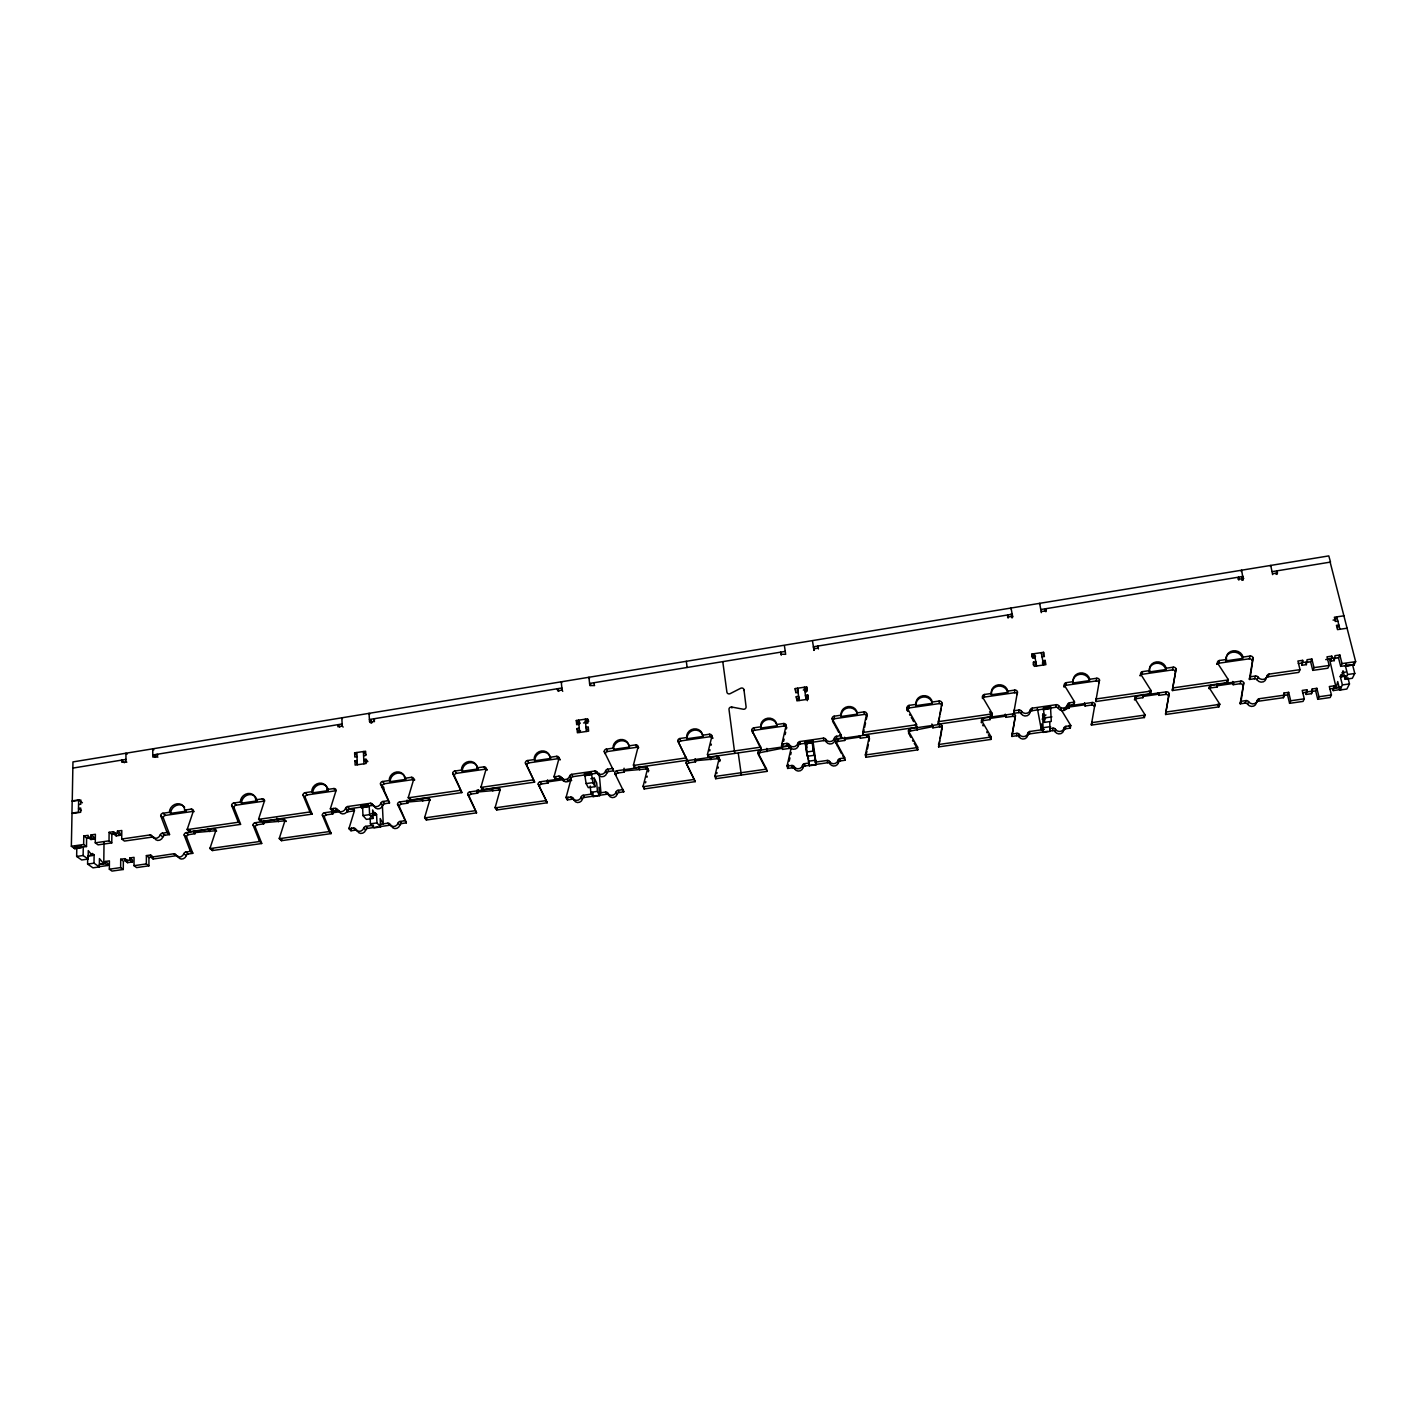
<?xml version="1.0" encoding="UTF-8"?>
<svg xmlns="http://www.w3.org/2000/svg" width="1427" height="1427" viewBox="0 0 1427 1427"><rect width="100%" height="100%" fill="white"/><g stroke="black" fill="none" stroke-linecap="round" stroke-linejoin="round"><path stroke-width="1.5" d="M78.628 804.525L80.786 804.222L80.857 800.03L72.242 801.278L72.955 761.911L1328.787 555.906L1330.517 562.077L1272.385 571.603M146.392 855.594L148.943 857.52L148.925 865.832L146.357 863.924L146.392 855.594L150.62 854.987L153.153 856.931L153.153 859L176.27 855.701A2.248 1.944 -43.4 0 1 178.268 856.806A4.495 3.906 -43.2 0 0 186.259 855.665A2.248 1.962 -43.2 0 1 188.239 853.988L192.716 853.364A2.248 1.962 -43 0 0 192.609 852.775L186.562 836.989L184.137 834.991A2.248 1.944 -42.4 0 1 186.241 832.619L213.765 828.659A2.248 1.962 -41.8 0 1 215.905 830.425L210.108 847.977A2.265 1.962 -42.6 0 0 210.019 848.583L212.391 850.546L261.694 843.518A2.248 1.98 -41.7 0 0 261.587 842.929L255.272 827.143L253.043 825.091A2.248 1.962 -41 0 1 255.13 822.719L282.814 818.741A2.248 1.98 -40.3 0 1 285.008 820.507L286.06 821.542M150.62 854.987L150.62 857.056L153.153 859M129.821 857.948L132.426 859.892L132.426 861.962L129.821 860.035L129.821 857.948L134.049 857.359L134.013 865.69L136.6 867.598L148.925 865.832M123.275 869.489L123.346 861.177L120.706 859.25L120.635 867.598L123.275 869.489L112.002 871.094L109.344 869.204L109.415 860.873L105.206 861.48L105.188 863.549L107.863 865.475L107.881 863.389L105.206 861.48M132.426 861.962L127.538 862.657L124.916 860.731L124.934 858.662L120.706 859.25M127.538 862.657L127.556 860.588L124.934 858.662M120.153 835.312L117.424 833.243L117.442 831.12L120.171 833.19L120.153 835.312L116.176 835.883L116.193 833.76L113.464 831.691L109.112 832.316L109.023 840.842L111.77 842.893L111.859 834.385L109.112 832.316M169.403 812.302L170.669 813.372L185.902 811.178L184.654 810.09A8.098 6.992 -41.6 0 0 177.002 803.793A8.098 6.992 -41.6 0 0 169.403 812.302L162.856 813.247A2.319 1.998 -41.9 0 0 160.68 815.691L163.267 817.814L169.421 834.01A2.319 2.016 -42.6 0 1 169.51 834.599L164.908 835.259A2.319 1.998 -42.7 0 0 162.856 836.971A4.638 3.996 -42.7 0 1 154.633 838.166A2.319 1.998 -42.9 0 0 152.582 837.025L124.434 841.074L121.723 839.022L121.794 830.496L117.442 831.12M116.176 835.883L113.447 833.832L113.464 831.691M87.689 857.788L87.6 864.084L92.969 867.83L99.337 866.938L99.444 858.572L103.779 863.763L104.028 842.055M93.825 839.112L91.025 837.06L91.043 834.92L93.861 836.989L93.825 839.112L90.918 839.522L90.936 837.399L86.619 838.024L83.783 835.972L83.658 844.499L86.494 846.532L86.619 838.024M87.975 856.164L92.238 855.558L92.273 853.453L94.111 854.773L94.004 863.174L99.337 866.938M111.77 842.893L98.071 844.855L95.27 842.822L95.395 834.296L91.043 834.92M92.238 855.558L88.278 850.599L88.153 859.054L83.123 855.522L83.265 847.032M90.918 839.522L88.099 837.471L88.135 835.348L83.783 835.972M74.864 848.744L74.9 846.603L81.375 845.676L81.339 847.799L74.864 848.744L71.35 846.265L72.01 813.533L80.643 812.266L80.715 808.074L78.556 808.378L81.393 810.518M88.153 859.054L81.696 859.982L76.648 856.45L76.79 847.959L74.9 846.603M78.646 799.905L78.431 812.159L71.956 813.087L72.188 800.85L78.646 799.905L82.409 802.777M983.435 718.12A2.283 2.105 2.1 0 0 981.544 720.528L981.455 722.829A2.283 2.105 2.2 0 1 983.328 720.581L983.435 718.12L1012.795 713.91A2.301 2.105 3.8 0 1 1015.435 715.658L1011.904 735.815A2.301 2.123 4.6 0 0 1011.921 736.439L1016.684 735.743A2.301 2.123 4.8 0 1 1019.074 736.849A4.602 4.227 5.1 0 0 1027.618 735.618A2.301 2.123 5.5 0 1 1029.509 733.924L1047.9 731.302M982.454 697.928L982.489 696.947A2.355 2.158 1.5 0 1 984.434 694.485L991.426 693.468A8.259 7.563 2.2 0 1 998.24 684.835A8.259 7.563 2.2 0 1 1007.73 691.114L1014.74 690.097A2.372 2.158 3.1 0 1 1017.451 691.899L1017.237 694.521A2.355 2.158 3.2 0 0 1014.526 692.719L984.327 697.09A2.355 2.158 1.6 0 0 982.472 698.534M984.327 697.09L984.434 694.485M983.328 720.581L990.07 719.6L990.142 718.387A7.991 7.367 2.9 0 1 990.213 715.623M1007.73 691.114L1007.64 692.434L991.355 694.771L991.426 693.468M909.16 734.406L908.446 731.016A2.265 2.105 -2.6 0 1 910.372 728.626L939.555 724.434A2.283 2.105 -0.6 0 1 942.141 726.182L938.627 746.892L990.927 739.436A2.283 2.123 3.1 0 0 990.73 738.847L990.855 736.439L981.544 720.528M932.223 702.03L932.259 703.315L916.063 705.652L916.009 704.367A8.205 7.563 -2.2 0 1 922.894 695.734A8.205 7.563 -2.2 0 1 932.223 702.03L939.18 701.032A2.355 2.158 -1.2 0 1 941.856 702.833L938.235 724.185L992.175 716.425A2.372 2.176 2.4 0 0 991.979 715.837L992.104 713.286L982.489 696.947M990.927 739.436L991.069 737.028A2.301 2.123 3 0 0 990.855 736.439M992.175 716.425L992.318 713.875A2.372 2.176 2.3 0 0 992.104 713.286M1007.605 617.249L1007.747 614.948L1008.104 618.087M1010.994 608.919L1011.065 608.027L1012.688 617.16M1015.221 718.12A2.283 2.105 3.9 0 0 1012.599 716.372L1005.839 717.335L1005.928 716.122A7.991 7.367 2.9 0 0 1005.25 714.16M1012.599 716.372L1012.795 713.91M1014.526 692.719L1014.74 690.097M1011.921 736.439L1015.435 715.658M1074.513 702.066L1074.085 704.67L1069.144 705.384A2.39 2.176 6.6 0 0 1067.218 707.132A4.763 4.352 6.2 0 1 1058.37 708.398A2.39 2.176 5.9 0 0 1055.891 707.275L1031.971 710.717A2.372 2.176 4.8 0 0 1030.044 712.465A4.745 4.352 4.3 0 1 1021.215 713.732A2.372 2.176 4.1 0 0 1018.753 712.608L1013.83 713.322L1014.026 710.129A2.372 2.176 3.8 0 0 1014.044 710.735L1018.985 710.057A2.372 2.176 4 0 1 1021.464 711.163A4.763 4.352 4.3 0 0 1030.312 709.897A2.39 2.176 4.7 0 1 1032.256 708.149L1056.248 704.688A2.39 2.176 5.9 0 1 1058.727 705.812A4.78 4.352 6.1 0 0 1067.61 704.546A2.39 2.176 6.5 0 1 1069.536 702.78L1074.513 702.066A2.39 2.176 6.5 0 0 1074.281 701.46L1064.31 685.138A2.39 2.158 5.6 0 1 1066.237 682.659L1073.265 681.642A8.348 7.563 6.2 0 1 1080.007 672.991A8.348 7.563 6.2 0 1 1089.693 679.27L1096.739 678.253A2.39 2.158 6.9 0 1 1099.504 680.055L1095.865 700.907A2.39 2.176 7.7 0 0 1095.882 701.531L1150.519 693.683L1151.197 691.043A2.426 2.176 9.5 0 0 1150.965 690.436L1140.655 674.097A2.408 2.158 8.6 0 1 1142.563 671.618L1149.645 670.601A8.437 7.563 9.1 0 1 1156.298 661.932A8.437 7.563 9.1 0 1 1166.144 668.211L1173.244 667.194A2.408 2.158 9.7 0 1 1176.062 668.995L1172.405 689.919A2.426 2.176 10.5 0 0 1172.441 690.543L1227.416 682.623L1228.362 679.93A2.444 2.176 11.9 0 0 1228.112 679.341L1217.463 662.984A2.426 2.158 11 0 1 1219.354 660.505L1226.471 659.47A8.526 7.545 11.4 0 1 1233.035 650.819A8.526 7.545 11.4 0 1 1243.078 657.08L1250.213 656.045A2.444 2.158 11.9 0 1 1253.084 657.847L1250.444 676.13A2.462 2.176 12.6 0 0 1250.48 676.737L1249.463 679.466L1254.494 678.753A2.444 2.176 12.8 0 1 1257.08 679.876A4.887 4.335 12.9 0 0 1266.052 678.574A2.444 2.176 13.1 0 1 1267.961 676.826L1269.049 674.115L1300.015 669.655L1297.91 661.022L1302.69 660.344L1302.013 665.25L1306.383 664.625L1307.078 659.702L1311.859 659.024L1313.999 667.64L1312.769 670.387L1327.877 668.211L1329.161 665.464L1327.003 656.83L1331.801 656.152L1331.034 661.076L1334.263 660.612L1335.03 655.671L1339.828 654.993L1342.022 663.609L1340.684 666.373L1354.259 664.429L1355.65 661.664L1330.142 562.149M1016.684 735.743L1016.898 733.335L1012.118 734.031A2.301 2.123 4.5 0 1 1012.1 733.407M1018.753 712.608L1018.985 710.057M1019.074 736.849L1019.306 734.441A2.301 2.123 4.7 0 0 1016.898 733.335M1021.215 713.732L1021.464 711.163M1042.049 656.884L1044.386 656.545L1043.583 652.317L1031.971 654.012L1031.703 656.741L1035.556 656.188M1033.219 664.821L1033.487 662.11L1035.824 661.771L1035.538 664.483M1033.915 657.312L1034.29 653.673L1036.608 665.999M1039.569 604.406L1039.677 603.336L1041.3 612.647M1027.618 735.618L1027.868 733.21A2.301 2.123 5.4 0 1 1029.759 731.498L1044.314 729.429M1030.044 712.465L1030.312 709.897M1029.509 733.924L1029.759 731.498M1031.971 710.717L1032.256 708.149M1045.277 611.434L1045.581 608.758L1045.92 611.719M1043.262 655.064L1043.583 652.317M1045.117 660.416L1044.814 663.127L1042.495 663.466L1042.798 660.755L1045.117 660.416L1045.92 664.643L1034.29 666.338L1033.487 662.11M1049.79 722.383L1049.951 731.409L1043.083 732.39L1042.727 713.839L1044.332 722.383L1051.289 721.384L1050.486 706.579L1043.476 707.578L1043.886 709.718L1050.968 708.149L1043.28 709.29L1044.885 717.87L1044.332 722.383M1061.438 710.147L1070.5 725.077A2.319 2.123 7.2 0 1 1070.714 725.665L1070.321 728.091L1065.523 728.787A2.319 2.123 7.3 0 0 1063.65 730.481A4.62 4.227 6.9 0 1 1055.088 731.712A2.301 2.123 6.7 0 0 1052.68 730.624L1053.019 728.18L1049.808 728.644M1055.891 707.275L1056.248 704.688M1055.088 731.712L1055.427 729.286A2.319 2.123 6.6 0 0 1053.019 728.18M1058.37 708.398L1058.727 705.812M1060.725 709.933L1060.85 709.148A2.301 2.105 6.3 0 1 1060.814 708.559M1064.31 685.138L1064.025 687.118A2.372 2.158 5.7 0 1 1065.844 685.317L1096.239 680.929A2.39 2.158 7 0 1 1099.004 682.712L1099.504 680.055M1341.737 689.366L1333.228 690.579L1333.977 685.87L1329.322 686.53L1331.427 694.967L1330.16 697.535L1317.745 699.319L1318.976 696.751L1316.871 688.313L1312.234 688.973L1311.556 693.665L1306.187 694.432L1306.847 689.74L1302.209 690.418L1304.26 698.838L1303.083 701.406L1289.58 703.333L1290.704 700.782L1288.67 692.345L1284.032 693.005L1284.532 695.11L1259.167 698.731L1258.15 701.263A2.372 2.105 13.8 0 0 1256.295 702.976A4.745 4.21 13.5 0 1 1247.608 704.225A2.372 2.105 13.5 0 0 1245.111 703.136L1240.241 703.832L1241.205 701.281A2.372 2.123 13.2 0 1 1241.169 700.675L1243.755 682.873A2.372 2.105 12.5 0 0 1240.973 681.125L1211.077 685.424A2.355 2.105 11.7 0 0 1209.24 687.832L1208.972 688.635A2.355 2.105 11.7 0 1 1210.221 687.992L1217.088 687.011L1217.516 685.727A8.241 7.349 12 0 1 1217.356 684.371M1249.463 679.448A2.444 2.176 12.7 0 1 1249.428 678.824L1253.084 657.847M1065.844 685.317L1066.237 682.659M1240.241 703.832A2.372 2.105 13.3 0 1 1240.206 703.208L1243.755 682.873M1063.65 730.481L1064.025 728.055A2.319 2.123 7.2 0 1 1065.898 726.343L1070.714 725.665M1067.218 707.132L1067.61 704.546M1065.523 728.787L1065.898 726.343M1069.536 702.78L1069.144 705.384A8.063 7.349 6.9 0 0 1069.144 708.256L1063.614 709.041M1069.144 708.256L1069.34 707.007A8.08 7.367 6.9 0 1 1069.215 705.669M1089.693 679.27L1089.461 680.608L1073.068 682.98L1073.265 681.642M1172.405 689.919L1176.062 668.995M1070.321 728.091A2.319 2.123 7.3 0 0 1070.107 727.52L1070.5 725.077M1074.085 704.67A2.39 2.176 6.6 0 0 1073.871 704.064L1074.281 701.46M1209.24 687.832L1219.532 703.761A2.372 2.123 12.5 0 1 1219.764 704.349L1218.872 706.882L1165.627 714.499A2.337 2.105 11.2 0 1 1165.591 713.875L1169.141 693.611A2.337 2.105 10.3 0 0 1166.394 691.845L1136.677 696.108A2.337 2.105 9.3 0 0 1134.822 698.534L1134.483 699.961A2.319 2.105 9.4 0 1 1136.07 698.659L1142.902 697.678L1143.205 696.412A8.152 7.349 9.8 0 1 1143.098 694.36M1165.591 713.875L1169.141 693.611M1134.822 698.534L1144.793 714.463A2.337 2.123 10.2 0 1 1145.025 715.052L1144.383 717.531L1091.441 725.077A2.319 2.123 8.4 0 1 1091.423 724.47L1094.955 704.26A2.319 2.105 7.6 0 0 1092.261 702.494L1066.54 706.187M1094.955 704.26L1094.491 706.757A2.319 2.105 7.6 0 0 1091.798 705.009L1085.002 705.973L1085.216 704.724A8.08 7.367 6.9 0 0 1084.52 702.78M1091.798 705.009L1092.261 702.494M1096.239 680.929L1096.739 678.253M1017.451 691.899L1013.812 712.697A2.372 2.176 3.9 0 0 1013.83 713.304M1091.423 724.47L1091.887 722.008A2.337 2.123 8.3 0 0 1091.905 722.633L1091.441 725.077M1095.865 700.907L1096.346 698.302A2.408 2.176 7.6 0 0 1096.382 698.927L1095.882 701.531M938.449 722.419L938.217 723.56A2.355 2.176 -0.6 0 0 938.235 724.185M938.681 721.277L939.608 716.729M940.054 714.463L941.196 708.791M941.659 706.526L941.856 702.833M939.733 740.738L938.627 746.285A2.283 2.123 0 0 0 938.627 746.892M940.179 738.526L941.071 734.12M941.285 733.014L942.141 726.182M908.446 731.016L917.472 746.927L917.775 749.871L865.779 757.291L865.493 754.972A2.265 2.123 -5.6 0 1 865.493 754.348L869.293 736.635A2.265 2.105 -5.9 0 0 866.742 734.887L837.72 739.061A2.248 2.105 -8.2 0 0 835.794 741.451L836.168 743.806A2.248 2.105 -8.1 0 1 838.095 741.416L844.766 740.452A7.866 7.331 -7 0 1 844.766 738.419M865.779 757.291A2.265 2.123 -5.5 0 1 865.779 756.685L866.956 751.155M867.438 748.943L868.383 744.519M869.079 741.219L869.293 736.635M916.009 704.367L909.07 705.384A2.337 2.158 -3.2 0 0 907.09 707.846L916.384 724.167L916.705 727.271L863.085 734.976L862.782 732.497A2.337 2.176 -6.1 0 1 862.782 731.873L866.706 713.678A2.337 2.158 -6.3 0 0 864.084 711.877L857.163 712.876A8.134 7.545 -7.5 0 0 848.013 706.597A8.134 7.545 -7.5 0 0 841.056 715.212L834.153 716.211A2.319 2.158 -8.6 0 0 832.155 718.673L832.351 719.939M863.085 734.976A2.337 2.176 -6 0 1 863.085 734.352L864.066 729.803M864.548 727.538L865.529 723.007M866.26 719.6L866.992 716.211M809.163 763.017L804.453 763.677A2.265 2.123 -11 0 0 802.545 765.389A4.513 4.227 -11.5 0 1 794.125 766.584A2.248 2.123 -12.1 0 0 791.842 765.478L787.133 766.156A2.265 2.123 -12.3 0 1 787.151 765.55L791.182 747.855A2.248 2.105 -12.2 0 0 790.933 747.106M788.435 764.515L787.686 767.833A2.248 2.105 -12.3 0 0 787.668 768.439L792.36 767.78A2.248 2.105 -12.1 0 1 794.643 768.868A4.495 4.21 -11.5 0 0 803.026 767.672A2.248 2.105 -10.9 0 1 804.935 765.978L827.696 762.731A2.248 2.105 -8.9 0 1 829.997 763.82A4.513 4.227 -8.4 0 0 838.416 762.624A2.248 2.105 -7.8 0 1 840.325 760.93L845.034 760.252L844.499 757.345L835.794 741.451M789.185 761.197L789.952 757.898M790.701 754.58L791.2 752.386M832.155 718.673L841.127 734.994A2.337 2.176 -8.1 0 1 841.306 735.583L836.436 736.296A2.337 2.176 -8.3 0 0 834.474 738.044A4.656 4.352 -8.8 0 1 825.751 739.293A2.337 2.176 -9.3 0 0 823.379 738.169L799.833 741.558A2.337 2.176 -11.3 0 0 797.854 743.289A4.656 4.335 -11.8 0 1 789.167 744.537A2.319 2.176 -12.4 0 0 786.812 743.413L781.96 744.127A2.319 2.176 -12.6 0 1 781.978 743.485L786.152 725.326A2.319 2.158 -12.5 0 0 783.584 723.525L776.716 724.506A8.098 7.527 -13.7 0 0 767.744 718.209A8.098 7.527 -13.7 0 0 760.698 726.825L753.848 727.824A2.319 2.14 -14.8 0 0 751.833 730.285L759.485 745.946M783.066 743.645L782.549 745.929A2.319 2.158 -12.6 0 0 782.531 746.553L787.365 745.857A2.319 2.158 -12.3 0 1 789.72 746.981A4.638 4.335 -11.8 0 0 798.371 745.732A2.319 2.158 -11.3 0 1 800.333 743.984L823.807 740.613A2.319 2.176 -9.3 0 1 826.179 741.737A4.656 4.335 -8.8 0 0 834.866 740.488A2.319 2.176 -8.2 0 1 836.828 738.74L841.68 738.044L841.127 734.994M783.584 741.38L784.119 739.115M785.153 734.584L785.671 732.319M786.455 728.929L786.152 725.326M1140.298 675.613L1140.655 674.097M1136.07 698.659L1136.677 696.108M1140.066 675.774A2.39 2.158 8.7 0 1 1141.921 674.329L1142.563 671.618M789.952 746.267A2.248 2.105 -12.2 0 0 788.685 746.089L759.842 750.245A2.248 2.087 -14.7 0 0 757.898 752.635L766.281 768.529A2.248 2.105 -14.6 0 1 766.442 769.117L714.909 776.466A2.248 2.105 -18.7 0 1 714.927 775.86L719.208 758.183A2.23 2.087 -18.3 0 0 716.746 756.435L688.082 760.537A2.23 2.087 -20.6 0 0 686.102 762.946L695.02 781.051A2.23 2.087 -20.9 0 1 695.181 781.639L644.112 788.935L643.149 786.116L647.626 768.457A2.23 2.069 -23.9 0 0 645.218 766.691L616.714 770.794A2.23 2.069 -25.9 0 0 614.716 773.184L615.804 775.414A2.23 2.069 -25.9 0 1 617.784 773.042L624.348 772.096A7.777 7.224 -24.8 0 1 624.437 770.063M715.962 777.001L715.712 778.107A2.248 2.105 -18.7 0 0 715.676 778.714L767.048 771.383L766.281 768.529M716.764 773.684L717.032 772.578M718.102 768.172L718.37 767.084M719.69 761.572L719.957 760.484M751.833 730.285L760.466 746.589A2.319 2.176 -14.8 0 1 760.627 747.177L707.489 754.829A2.319 2.158 -18.7 0 1 707.524 754.187L711.948 736.047A2.301 2.14 -18.3 0 0 709.415 734.245L702.583 735.226A8.063 7.474 -19.4 0 0 693.79 728.929A8.063 7.474 -19.4 0 0 686.672 737.527L679.858 738.508A2.301 2.14 -20.5 0 0 677.825 740.97L687.011 759.646A2.301 2.14 -20.8 0 1 687.172 760.252L634.533 767.797L633.499 764.836L638.154 746.696A2.301 2.123 -23.7 0 0 635.675 744.894L628.897 745.875A8.045 7.42 -24.6 0 0 620.263 739.578A8.045 7.42 -24.6 0 0 613.075 748.158L606.297 749.139A2.301 2.123 -25.6 0 0 604.245 751.601L605.387 753.973A2.301 2.123 -25.7 0 1 607.438 751.53L636.727 747.302A2.301 2.123 -23.7 0 1 638.565 747.837M708.613 755.454L708.327 756.578A2.319 2.158 -18.7 0 0 708.309 757.202L761.269 749.603L760.466 746.589M709.718 750.905L709.986 749.781M711.092 745.251L711.36 744.127M1166.144 668.211L1165.788 669.566L1149.306 671.956L1149.645 670.601M644.415 787.222L644.148 788.328A2.23 2.087 -24.6 0 0 644.112 788.935M645.539 782.799L645.825 781.711M646.93 777.305L647.216 776.199M648.34 771.811L648.607 770.723M634.854 766.049L634.569 767.173A2.301 2.14 -24.4 0 0 634.533 767.797M1144.383 717.531A2.337 2.123 10.3 0 0 1144.151 716.943L1144.793 714.463M1150.519 693.683A2.408 2.176 9.6 0 0 1150.287 693.094L1150.965 690.436M597.984 795.517L584.356 797.461A2.23 2.069 -29.1 0 0 582.412 799.138A4.459 4.138 -29.4 0 1 574.171 800.315A2.23 2.069 -29.8 0 0 571.995 799.227L567.375 799.887L566.144 797.729A2.248 2.069 -29.9 0 1 566.18 797.104L570.907 779.481A2.23 2.051 -29 0 0 570.14 778.09M567.375 799.887A2.23 2.069 -29.9 0 1 567.429 799.281L568.017 797.069M1168.428 696.144A2.337 2.105 10.4 0 0 1165.698 694.396L1158.849 695.377L1159.188 694.111A8.152 7.349 9.8 0 0 1158.778 692.808M613.521 770.83L612.397 768.493A2.319 2.14 -26.1 0 0 612.237 767.887L613.378 770.223A2.301 2.14 -26.2 0 1 613.521 770.83L608.758 771.508A2.301 2.14 -26.4 0 0 606.76 773.238A4.602 4.263 -26.8 0 1 598.234 774.469A2.301 2.123 -27.3 0 0 595.987 773.345L572.94 776.645A2.301 2.123 -28.7 0 0 570.943 778.393A4.602 4.245 -29 0 1 562.434 779.606A2.301 2.123 -29.5 0 0 560.205 778.482L555.442 779.16A2.301 2.123 -29.5 0 1 555.495 778.536L555.799 777.412M555.442 779.16L554.122 776.877A2.301 2.123 -29.5 0 1 554.175 776.234L559.081 758.129A2.301 2.105 -28.7 0 0 556.655 756.328L549.912 757.291A8.045 7.367 -29.4 0 0 541.457 750.994A8.045 7.367 -29.4 0 0 534.18 759.574L527.455 760.537A2.301 2.105 -30.3 0 0 525.386 762.999L534.429 781.568A2.301 2.123 -31 0 1 534.572 782.157L482.576 789.63L481.006 787.383A2.319 2.105 -33.3 0 1 481.06 786.759L486.215 768.654A2.301 2.087 -32.4 0 0 483.824 766.852L477.117 767.815A8.045 7.296 -33 0 0 468.823 761.519A8.045 7.296 -33 0 0 461.492 770.081L454.803 771.044A2.301 2.087 -33.7 0 0 452.698 773.488L461.831 792.609L410.138 800.03L408.336 797.818A2.319 2.087 -36.3 0 1 408.39 797.194L413.759 779.124A2.301 2.069 -35.4 0 0 411.422 777.323L404.769 778.286A8.045 7.224 -35.9 0 0 396.635 771.971A8.045 7.224 -35.9 0 0 389.232 780.533L382.579 781.479A2.301 2.069 -36.5 0 0 380.456 783.94L389.5 803.009L384.826 803.669A2.301 2.069 -37.4 0 0 382.793 805.399A4.602 4.138 -37.5 0 1 374.427 806.594A2.301 2.069 -37.8 0 0 372.269 805.47L370.36 803.276L347.653 806.54A2.319 2.069 -38.5 0 0 345.619 808.271A4.62 4.12 -38.6 0 1 337.254 809.484A2.319 2.069 -38.8 0 0 335.095 808.36L330.422 809.02A2.319 2.069 -38.8 0 1 330.493 808.395L336.112 790.344A2.301 2.051 -38 0 0 333.829 788.542L327.193 789.488A8.063 7.153 -38.3 0 0 319.238 783.191A8.063 7.153 -38.3 0 0 311.764 791.717L305.146 792.681A2.301 2.033 -38.8 0 0 303.006 795.124L309.748 811.374A2.319 2.051 -39.5 0 1 309.855 811.981L311.978 814.139L260.909 821.47L258.626 819.348A2.319 2.033 -40.7 0 1 258.715 818.723L264.548 800.672A2.301 2.033 -39.9 0 0 262.3 798.87L255.718 799.833A8.08 7.064 -40.1 0 0 247.906 793.519A8.08 7.064 -40.1 0 0 240.378 802.045L233.796 802.991A2.319 2.016 -40.5 0 0 231.638 805.434L238.095 821.684A2.319 2.033 -41.2 0 1 238.184 822.273L187.258 829.604A2.319 2.016 -42.1 0 1 187.347 828.98L193.394 810.964A2.319 1.998 -41.4 0 0 191.2 809.145L184.654 810.09M1165.698 694.396L1166.394 691.845M1141.921 674.329L1172.477 669.905L1173.244 667.194M562.809 778.536L540.209 781.782A2.23 2.051 -30.6 0 0 538.193 784.172L546.987 802.188A2.23 2.069 -31.4 0 1 547.13 802.777L496.667 809.983L495.187 807.86A2.248 2.051 -33.7 0 1 495.24 807.236L500.181 789.63A2.23 2.033 -32.8 0 0 497.862 787.865L469.697 791.914A2.23 2.033 -34.1 0 0 467.664 794.286L476.529 812.855L426.352 820.008L424.657 817.921A2.248 2.033 -36.8 0 1 424.711 817.314L429.866 799.709A2.23 2.016 -35.9 0 0 427.601 797.961L399.578 801.974A2.23 2.016 -36.9 0 0 397.544 804.364L406.32 822.862L401.79 823.522A2.23 2.016 -37.9 0 0 399.828 825.198A4.477 4.031 -38 0 1 391.694 826.358A2.23 2.016 -38.3 0 0 389.607 825.252L387.787 823.201L380.01 824.307M496.667 809.983A2.23 2.051 -33.8 0 1 496.703 809.359L497.024 808.271M482.576 789.63A2.301 2.105 -33.3 0 1 482.629 789.006L482.95 787.882M1165.627 714.499L1166.341 712.002A2.355 2.123 11.1 0 1 1166.305 711.377M1172.441 690.543L1173.208 687.885A2.426 2.176 10.4 0 1 1173.172 687.243M426.352 820.008A2.23 2.033 -36.8 0 1 426.405 819.401L426.727 818.295M410.138 800.03A2.301 2.087 -36.3 0 1 410.191 799.405L410.53 798.282M377.798 826.947L367.631 828.391A2.23 2.016 -39 0 0 365.669 830.068A4.477 4.013 -39.1 0 1 357.571 831.227A2.248 2.016 -39.4 0 0 355.484 830.122L350.953 830.764L349.026 828.73A2.248 2.016 -39.3 0 1 349.098 828.124L354.485 810.536A2.23 1.998 -38.5 0 0 352.255 808.77L347.439 809.466M350.971 830.764A2.248 2.016 -39.4 0 1 351.024 830.157L351.702 827.963M372.269 805.47L349.651 808.734A2.301 2.069 -38.5 0 0 347.617 810.447A4.62 4.12 -38.6 0 1 339.269 811.642A2.301 2.051 -38.9 0 0 337.129 810.518L332.473 811.196A2.301 2.051 -38.9 0 1 332.545 810.572L333.24 808.306M339.269 810.643L324.411 812.766A2.23 1.998 -39.3 0 0 322.341 815.156L324.357 817.225L330.957 833.029A2.248 1.998 -40 0 1 331.064 833.618L281.476 840.681A2.248 1.98 -41.2 0 1 281.547 840.075L281.904 838.987M281.476 840.681L279.335 838.684A2.248 1.998 -41.1 0 1 279.407 838.077L285.008 820.507M260.909 821.47A2.319 2.033 -40.7 0 1 260.98 820.846L261.355 819.722M1237.94 579.184L1238.6 577.132L1238.832 580.129M1241.24 571.513L1241.651 570.194L1243.238 580.129M1241.954 580.361L1243.256 576.383L1040.979 609.507M212.391 850.546A2.248 1.962 -42.6 0 1 212.462 849.939L212.819 848.851M1217.07 664.197L1217.463 662.984M1210.221 687.992L1211.077 685.424M1216.785 664.304A2.426 2.158 11.1 0 1 1218.444 663.252L1219.354 660.505M231.638 805.434L233.992 807.593L240.432 823.807A2.319 2.033 -41.2 0 1 240.539 824.396L189.755 831.691A2.319 2.016 -42.2 0 1 189.845 831.067L190.219 829.943M1243.078 657.08L1242.578 658.453L1225.989 660.862L1226.471 659.47M1218.872 706.882A2.355 2.105 12.6 0 0 1218.64 706.294L1219.532 703.761M1227.416 682.623A2.444 2.176 12 0 0 1227.166 682.035L1228.112 679.341M1270.422 566.376L1270.743 565.431L1272.599 574.617M1242.792 685.477A2.355 2.087 12.6 0 0 1240.009 683.711L1233.124 684.71L1233.588 683.408A8.241 7.349 12 0 0 1232.821 681.446M1277.058 574.403L1277.058 570.836L1276.095 574.367M1240.009 683.711L1240.973 681.125M1218.444 663.252L1249.196 658.81L1250.213 656.045M1240.206 703.208L1241.169 700.675M1249.428 678.824L1250.444 676.13M1245.111 703.136L1246.074 700.586A2.372 2.123 13.4 0 1 1248.589 701.692A4.763 4.227 13.5 0 0 1257.312 700.443A2.39 2.123 13.7 0 1 1259.167 698.731M1254.494 678.753L1255.528 676.041A2.462 2.176 12.7 0 1 1258.115 677.165A4.905 4.352 12.8 0 0 1267.14 675.863A2.462 2.176 13.1 0 1 1269.049 674.115M1247.608 704.225L1248.589 701.692M1257.08 679.876L1258.115 677.165M1256.295 702.976L1257.312 700.443M1266.052 678.574L1267.14 675.863M1258.15 701.263L1283.426 697.678L1284.032 693.005M1283.426 697.678L1284.532 695.11M1289.58 703.333L1287.546 694.913L1288.67 692.345M1302.013 665.25L1302.69 660.344M1300.015 669.655L1298.82 672.385L1267.961 676.826M1312.769 670.387L1310.628 661.789L1311.859 659.024M1335.012 620.709L1336.76 616.856L1339.935 629.253M1306.187 694.432L1306.847 689.74M1337.509 627.88L1338.829 625.008L1336.439 625.347L1337.527 629.61L1347.088 628.219M1311.556 693.665L1312.234 688.973M1329.375 658.453L1336.154 687.903L1341.398 687.154M1317.745 699.319L1315.658 690.9L1316.871 688.313M1331.034 661.076L1331.801 656.152M1340.684 666.373L1338.49 657.776L1339.828 654.993M1333.228 690.579L1333.977 685.87M1347.855 677.522L1349.478 683.925L1346.874 689.045L1339.828 690.044L1342.397 684.924L1340.238 676.416L1341.112 674.632L1341.648 676.755L1345.197 676.255M1341.648 676.755L1343.021 670.744L1345.197 679.323L1352.332 678.289L1354.794 673.473L1352.582 664.857M1345.411 665.892L1346.321 664.054L1346.856 666.213L1354.366 664.572L1345.411 665.892L1347.605 674.507L1345.197 679.323M1336.154 687.903L1337.705 681.571L1339.828 690.044M722.775 661.629L726.896 692.113A2.283 2.105 -16.1 0 0 730.053 693.7L740.809 688.206A2.283 2.105 -15.2 0 1 743.966 689.794L744.18 690.597M72.902 768.083L125.986 759.396M342.159 723.971L152.814 754.99L155.097 757.023M561.881 687.992L369.432 719.511L371.948 722.74M589.601 683.444L785.242 651.408M124.381 762.749L121.705 760.092L121.723 762.161L126.842 762.161M153.831 749.835L152.707 748.818L152.85 757.059L157.951 757.077M339.787 727.11L337.807 724.702L337.914 726.753L342.266 726.04L343.14 727.092M369.736 714.249L369.022 713.339L369.557 721.58L374.516 721.616M558.742 691.382L557.44 688.724L557.654 690.775L562.095 690.062L562.737 691.328M589.494 678.556L588.905 677.272L589.815 685.513L594.631 685.584M781.193 654.315L780.73 652.139L781.051 654.208L785.724 654.315M818.26 648.108L813.747 648.857L813.943 650.034M1008.176 617.017L1012.76 616.268M1041.425 611.577L1046.009 610.827M1239.135 579.201L1243.791 578.434M1272.938 573.672L1277.611 572.905M357 756.702L354.806 757.023L354.627 752.832L365.615 751.226L365.794 755.418L363.6 755.739M578.934 724.363L576.686 724.702L576.312 720.492L587.514 718.869L588.709 721.331L584.981 721.866M798.085 692.434L795.802 692.773L795.231 688.563L806.612 686.886L807.093 689.491L803.312 690.044M583.536 722.954L586.872 722.472L585.266 719.19L586.372 731.462M585.641 723.382L587.888 723.061L587.514 718.869M804.917 691.435L807.2 691.096L806.612 686.886M1035.092 657.901L1032.756 658.239L1031.971 654.012M1343.895 615.822L1334.37 617.213L1335.44 621.458L1337.83 621.102M365.972 759.271L367.881 761.59L365.687 761.911L363.76 759.592L365.972 759.271L366.15 763.481L355.127 765.086L354.966 760.876L357.16 760.555M587.21 729.696L585.998 727.253L588.245 726.914L588.62 731.141L577.4 732.764L577.025 728.555L579.273 728.234M796.32 696.626L798.603 696.305L799.12 698.873L796.837 699.194L796.32 696.626L796.908 700.853L808.324 699.194L807.736 694.967L805.452 695.306L805.934 697.874L808.217 697.535L807.736 694.967M1333.068 620.103L1335.44 619.764M580.504 730.66L578.274 730.999L577.025 728.555M240.378 802.045L241.538 803.133L256.86 800.922L255.718 799.833M311.764 791.717L312.816 792.841L328.228 790.612L327.193 789.488M389.232 780.533L390.16 781.657L405.66 779.41L404.769 778.286M461.492 770.081L462.312 771.222L477.902 768.975L477.117 767.815M534.18 759.574L534.875 760.752L550.572 758.468L549.912 757.291M613.075 748.158L613.646 749.353L629.432 747.088L628.897 745.875M686.672 737.527L687.118 738.74L702.994 736.457L702.583 735.226M760.698 726.825L761.019 728.055L777.019 725.754L776.716 724.506M841.056 715.212L841.234 716.479L857.324 714.142L857.163 712.876M163.267 817.814A2.301 1.998 -42 0 1 165.443 815.388L193.269 811.357M233.992 807.593A2.301 2.016 -40.6 0 1 236.151 805.167L264.566 801.064L262.3 798.87M311.978 814.139A2.319 2.051 -39.6 0 0 311.871 813.533L305.146 797.318A2.301 2.033 -38.9 0 1 307.269 794.893L335.844 790.754L333.829 788.542M389.5 803.009A2.301 2.069 -37.2 0 0 389.375 802.402L382.329 786.188A2.301 2.051 -36.5 0 1 384.452 783.744L413.206 779.588A2.301 2.069 -35.5 0 1 414.633 779.856M461.831 792.609A2.301 2.087 -34.5 0 0 461.688 792.021L454.357 775.789A2.283 2.069 -33.8 0 1 456.444 773.345L485.376 769.171A2.283 2.087 -32.5 0 1 487.303 769.849M534.429 781.568L526.795 765.318A2.283 2.105 -30.3 0 1 528.864 762.874L557.957 758.682A2.283 2.105 -28.7 0 1 560.044 759.539M678.735 743.396A2.301 2.123 -20.5 0 1 680.768 740.934L710.218 736.689A2.301 2.14 -18.3 0 1 712.733 738.472L711.948 736.047M752.493 732.747A2.301 2.14 -14.8 0 1 754.508 730.285L784.154 726.004A2.301 2.14 -12.5 0 1 786.705 727.806M832.672 720.171A2.319 2.158 -8.5 0 1 834.545 718.726L864.37 714.41A2.319 2.158 -6.3 0 1 866.902 715.837M907.822 711.413L907.251 710.396A2.337 2.158 -3.1 0 1 909.213 707.935L939.216 703.6A2.337 2.158 -1.1 0 1 941.891 705.402M381.562 787.454L383.702 787.151L383.899 791.272M88.099 837.471L91.025 837.06M113.447 833.832L117.424 833.243M1303.226 662.485L1307.614 661.86M1332.336 658.293L1335.565 657.829M111.859 834.385L116.193 833.76M1298.302 663.555L1301.478 663.091M1310.628 661.789L1305.866 662.467L1306.383 664.625M1325.719 659.613L1330.481 658.917M1335.297 658.222L1338.49 657.776M71.35 846.265L83.658 844.499M95.27 842.822L109.023 840.842M121.723 839.022L149.96 834.956A2.337 1.998 -42.9 0 1 152.011 836.097A4.656 4.013 -42.7 0 0 160.252 834.902A2.319 2.016 -42.7 0 1 162.321 833.19L166.941 832.53L169.51 834.599M258.626 819.348L309.855 811.981M370.36 803.276A2.319 2.069 -37.8 0 1 372.518 804.418A4.62 4.156 -37.5 0 0 380.902 803.205A2.319 2.069 -37.4 0 1 382.935 801.475L387.645 800.797A2.319 2.087 -37.2 0 0 387.52 800.208M408.336 797.818L460.19 790.362A2.319 2.105 -34.4 0 0 460.065 789.773M481.006 787.383L533.181 779.873L534.572 782.157M554.122 776.877L558.885 776.181A2.301 2.123 -29.4 0 1 561.132 777.305L562.434 779.606M561.132 777.305A4.62 4.245 -29 0 0 569.658 776.092A2.301 2.123 -28.7 0 1 571.674 774.344L594.791 771.026A2.301 2.14 -27.2 0 1 597.057 772.15A4.62 4.263 -26.7 0 0 605.601 770.919A2.319 2.14 -26.4 0 1 607.617 769.189L612.397 768.493M862.782 732.497L916.58 724.773A2.355 2.176 -2.5 0 0 916.384 724.167M992.318 713.875L938.181 721.67A2.355 2.176 -0.7 0 1 938.181 721.027M1096.382 698.927L1151.197 691.043M1173.208 687.885L1228.362 679.93M1313.999 667.64L1329.161 665.464M1342.022 663.609L1355.65 661.664M361.299 805.613L367.952 804.65L369.218 806.112L369.593 814.639L373 818.438L366.4 819.383L362.957 815.584L362.601 807.058L361.299 805.613L361.388 807.736L368.041 806.79L367.952 804.65M584.553 773.523L586.122 783.601L588.281 787.633L595.005 786.669L592.883 782.638L591.313 772.56L591.509 774.7L584.731 775.664L584.553 773.523L589.619 772.792M812.088 742.45L805.31 743.984L812.213 742.486L811.909 740.863L805.024 741.844L806.523 752.029L807.379 756.274L814.211 755.311L813.033 746.785L816.048 764.801L809.305 765.764L807.521 754.883M74.222 848.28L86.494 846.532M369.218 806.112L361.388 807.736M592.098 774.094L584.731 775.664M193.911 831.388A7.831 6.814 -42 0 0 193.787 832.708L216.101 830.692M262.711 821.506A7.831 6.885 -40.6 0 0 262.622 822.826L284.936 820.81A2.23 1.98 -40.4 0 1 286.113 820.971M331.902 811.571A7.813 6.957 -38.8 0 0 331.831 812.891L340.375 811.678M407.105 800.083A7.795 7.046 -36.3 0 0 406.909 802.117L429.277 800.101A2.23 2.016 -35.9 0 1 430.276 800.19M477.117 790.023A7.795 7.099 -33.4 0 0 476.957 792.056L499.325 790.041A2.23 2.033 -32.9 0 1 500.128 790.076M547.522 779.909A7.795 7.171 -29.8 0 0 547.397 781.942L562.63 779.766L564.468 780.694M624.098 768.225A7.795 7.224 -24.8 0 0 623.813 770.972L646.217 768.957A2.23 2.069 -23.9 0 1 648.589 770.526L647.626 768.457M695.181 758.7A7.813 7.278 -19.4 0 0 695.092 760.734L717.513 758.718A2.23 2.087 -18.3 0 1 719.922 760.288L719.208 758.183M759.556 756.916L758.522 754.954A2.23 2.087 -14.7 0 1 760.466 752.564L782.299 748.23L782.567 749.389L789.22 748.426A2.23 2.087 -12.2 0 1 791.325 749.264M844.766 740.452L844.588 739.275L860.196 737.045L860.338 738.223L867.01 737.26A2.248 2.105 -5.8 0 1 869.56 739.025M908.589 733.424A2.265 2.105 -2.5 0 1 910.497 731.034L932.848 726.611L932.866 727.824L939.59 726.842A2.265 2.105 -0.5 0 1 942.177 728.608M990.142 718.387L1005.928 716.122M1069.34 707.007L1085.216 704.724M1143.205 696.412L1159.188 694.111M1217.516 685.727L1233.588 683.408M186.562 836.989A2.23 1.944 -42.4 0 1 188.667 834.634L194.982 833.725A7.831 6.814 -42.1 0 1 195.481 830.996M255.272 827.143A2.23 1.962 -41 0 1 257.342 824.77L263.71 823.861A7.813 6.885 -40.6 0 1 264.173 821.131M324.357 817.225A2.23 1.98 -39.3 0 1 326.408 814.853L332.812 813.943A7.795 6.957 -38.8 0 1 333.24 811.214M346.743 810.108A7.813 6.957 -38.8 0 1 346.797 810.75L347.76 811.785L354.164 810.875L352.255 808.77M406.32 822.862A2.23 2.016 -37.7 0 0 406.213 822.291L399.31 806.469A2.23 1.998 -37 0 1 401.344 804.097L407.783 803.169A7.777 7.028 -36.4 0 1 407.979 801.153M476.529 812.855A2.23 2.033 -34.9 0 0 476.404 812.266L469.215 796.444A2.23 2.033 -34.2 0 1 471.249 794.072L477.724 793.144A7.777 7.099 -33.5 0 1 478.33 789.702M539.531 786.366A2.23 2.051 -30.7 0 1 541.529 783.976L548.039 783.048A7.777 7.153 -29.8 0 1 548.182 781.015M567.322 780.284L569.765 779.927A2.23 2.051 -29 0 1 571.531 780.444M686.958 765.211A2.23 2.069 -20.6 0 1 688.92 762.821L695.52 761.875A7.795 7.278 -19.4 0 1 695.591 759.842M590.867 778.66L594.221 778.179L596.682 782.924L597.467 791.379L599.715 795.677L593.079 796.623L590.796 792.342L590.225 785.992M1042.513 715.516L1045.991 715.016M1342.129 672.545L1345.697 672.046M370.966 813.675L375.337 813.033L376.585 814.46L376.96 822.897L380.581 826.947L374.07 827.874L370.414 823.825L370.128 817.493M76.648 856.45L83.123 855.522M362.957 815.584L369.593 814.639M586.122 783.601L592.883 782.638M806.523 752.029L813.39 751.048L814.211 755.311M1044.885 717.87L1051.895 716.871M1347.605 674.507L1354.794 673.473M87.725 855.683L94.111 854.773M372.215 815.085L376.585 814.46M1042.085 719.119L1045.527 718.637M1340.238 676.416L1345.536 675.649M371.056 815.78L375.426 815.156L375.337 813.033M87.6 864.084L94.004 863.174M370.414 823.825L376.96 822.897M590.796 792.342L597.467 791.379M808.378 761.233L815.174 760.27M1043.672 727.609L1050.593 726.628M1342.397 684.924L1349.478 683.925M99.391 864.387L105.188 863.549M124.916 860.731L129.821 860.035M1241.205 701.281L1246.074 700.586M1307.364 691.845L1312.751 691.078M1334.495 687.975L1340.916 687.065M99.551 864.37L103.779 863.763M148.943 857.52L173.809 853.756A2.265 1.962 -43.3 0 1 175.806 854.862A4.513 3.924 -43.1 0 0 183.815 853.721A2.265 1.962 -43.1 0 1 185.813 852.044L190.29 851.402L192.716 853.364M210.019 848.583L259.482 841.52A2.248 1.98 -41.7 0 0 259.375 840.931L253.043 825.091M279.335 838.684L329.066 831.584L331.064 833.618M349.026 828.73L353.575 828.088A2.248 2.016 -39.3 0 1 355.662 829.176L357.571 831.227M355.662 829.176A4.495 4.031 -39.1 0 0 363.778 828.017A2.248 2.016 -39 0 1 365.758 826.34L373.535 825.234M387.787 823.201A2.248 2.016 -38.3 0 1 389.892 824.289A4.477 4.049 -38 0 0 398.044 823.129A2.248 2.033 -37.8 0 1 400.006 821.453L404.572 820.793A2.248 2.033 -37.7 0 0 404.447 820.222M424.657 817.921L474.995 810.732A2.248 2.051 -34.9 0 0 474.87 810.161M495.187 807.86L545.827 800.618L547.13 802.777M566.144 797.729L570.764 797.069A2.248 2.069 -29.8 0 1 572.94 798.157L574.171 800.315M572.94 798.157A4.477 4.138 -29.3 0 0 581.217 796.98A2.248 2.069 -29 0 1 583.161 795.285L592.722 793.929M598.484 793.109L605.583 792.092A2.248 2.087 -27.5 0 1 607.795 793.18A4.477 4.156 -27 0 0 616.089 792.003A2.248 2.087 -26.7 0 1 618.034 790.308L622.671 789.648L623.724 791.842L619.104 792.502A2.23 2.087 -26.7 0 0 617.178 794.179A4.459 4.156 -27.1 0 1 608.901 795.356A2.23 2.069 -27.6 0 0 606.707 794.268L598.805 795.392M814.924 762.196L827.303 760.43A2.265 2.123 -9 0 1 829.604 761.519A4.513 4.227 -8.4 0 0 838.041 760.306A2.265 2.123 -7.9 0 1 839.95 758.611L844.677 757.933A2.265 2.123 -7.7 0 0 844.499 757.345M865.493 754.972L917.65 747.516A2.283 2.123 -1.9 0 0 917.472 746.927M991.069 737.028L938.591 744.519A2.283 2.123 0 0 1 938.591 743.913M1091.905 722.633L1145.025 715.052M1166.341 712.002L1219.764 704.349M1282.927 695.573L1287.546 694.913M1302.583 692.773L1305.669 692.327M1311.038 691.56L1315.658 690.9M1329.607 688.902L1332.693 688.474M100.158 866.564L107.863 865.475M380.224 826.59L389.607 825.252M1049.487 731.07L1052.68 730.624M109.344 869.204L120.635 867.598M134.013 865.69L146.357 863.924M1290.704 700.782L1304.26 698.838M1318.976 696.751L1331.427 694.967M1255.528 676.041L1250.498 676.755M734.762 753.402L729.001 709.469A2.301 2.123 -16.2 0 1 731.676 707.025L743.431 709.255A2.301 2.123 -15.3 0 0 746.089 706.811L743.966 689.794M149.96 834.956L154.633 838.166M173.809 853.756L178.268 856.806M160.252 834.902L162.856 836.971M183.815 853.721L186.259 855.665M162.321 833.19L164.908 835.259M185.813 852.044L188.239 853.988M160.68 815.691L166.834 831.923L169.421 834.01M184.137 834.991L190.201 850.813L192.609 852.775M162.856 813.247L165.443 815.388M186.241 832.619L188.667 834.634M187.347 828.98L189.845 831.067M210.108 847.977L212.462 849.939M187.258 829.604L189.755 831.691M193.787 832.708L194.982 833.725M191.2 809.145L194.179 811.624M213.765 828.659L216.636 831.067M127.074 754.223L125.915 753.224L126.004 761.447M157.915 755.008L157.113 754.294L157.148 756.364M238.095 821.684L240.539 824.396M259.375 840.931L261.694 843.518M233.796 802.991L236.151 805.167M255.13 822.719L257.342 824.77M258.715 818.723L260.98 820.846M262.622 822.826L263.71 823.861M279.407 838.077L281.547 840.075M282.814 818.741L284.936 820.81M309.748 811.374L311.871 813.533M322.341 815.156L328.959 830.996L330.957 833.029M303.006 795.124L305.146 797.318M305.146 792.681L307.269 794.893M324.411 812.766L326.408 814.853M331.831 812.891L332.812 813.943M330.493 808.395L332.545 810.572M349.098 828.124L351.024 830.157M330.422 809.02L332.473 811.196M335.095 808.36L337.129 810.518M353.575 828.088L355.484 830.122M337.254 809.484L339.269 811.642M345.619 808.271L347.617 810.447M363.778 828.017L365.669 830.068M347.653 806.54L349.651 808.734M365.758 826.34L367.631 828.391M375.426 815.156L372.625 809.965L373 818.438M372.518 804.418L374.427 806.594M389.892 824.289L391.694 826.358M380.902 803.205L382.793 805.399M398.044 823.129L399.828 825.198M382.935 801.475L384.826 803.669M400.006 821.453L401.79 823.522M354.966 760.876L356.911 763.195M354.627 752.832L356.572 755.168M380.456 783.94L382.329 786.188M397.544 804.364L399.31 806.469M382.579 781.479L384.452 783.744M399.578 801.974L401.344 804.097M365.972 754.669L363.421 751.547L363.939 763.802M406.909 802.117L407.783 803.169M342.426 718.566L341.802 717.799L342.266 726.04M408.39 797.194L410.191 799.405M424.711 817.314L426.405 819.401M413.759 779.124L414.543 780.105M411.422 777.323L413.206 779.588M427.601 797.961L429.277 800.101M369.557 721.58L370.503 722.793M374.605 719.868L373.785 718.798L373.928 720.867M452.698 773.488L454.357 775.789M467.664 794.286L469.215 796.444M454.803 771.044L456.444 773.345M469.697 791.914L471.249 794.072M476.957 792.056L477.724 793.144M481.06 786.759L482.629 789.006M495.24 807.236L496.703 809.359M483.824 766.852L485.376 769.171M497.862 787.865L499.325 790.041M486.215 768.654L486.982 769.813M1226.506 681L1227.166 682.035M1217.356 704.296L1218.64 706.294M1149.003 691.043L1150.287 693.094M1143.526 715.944L1144.151 716.943M1073.247 703.047L1073.871 704.064M538.193 784.172L546.987 802.188M1068.894 725.522L1070.107 727.52M525.386 762.999L526.795 765.318M527.455 760.537L528.864 762.874M540.209 781.782L541.529 783.976M989.571 711.752L990.177 712.769M990.766 713.785L991.979 715.837M547.397 781.942L548.039 783.048M982.597 724.952L983.185 725.933M986.663 731.89L987.234 732.872M988.394 734.869L988.982 735.85M989.571 736.849L990.73 738.847M554.175 776.234L555.495 778.536M566.18 797.104L567.429 799.281M909.552 714.463L910.141 715.48M911.282 717.496L911.871 718.53M912.442 719.547L913.601 721.58M915.349 724.631L916.509 726.682A2.337 2.176 -2.4 0 1 916.705 727.271M558.885 776.181L560.205 778.482M570.764 797.069L571.995 799.227M909.712 735.404L910.836 737.384M912.513 740.345L913.084 741.344M914.208 743.324L914.761 744.323M915.331 745.304L917.579 749.282M556.655 756.328L557.957 758.682M559.081 758.129L560.062 759.895M570.907 779.481L571.513 780.587M569.658 776.092L570.943 778.393M581.217 796.98L582.412 799.138M832.547 721.188L833.671 723.204M834.224 724.22L834.777 725.237M835.348 726.254L836.454 728.287M837.025 729.304L838.701 732.354M839.807 734.388L841.502 737.456A2.337 2.176 -8.1 0 1 841.68 738.044M836.704 744.805L837.792 746.767M838.327 747.766L839.415 749.746M839.95 750.727L841.591 753.706M842.679 755.686L843.214 756.685M844.302 758.682L844.855 759.663A2.248 2.105 -7.6 0 1 845.034 760.252M571.674 774.344L572.94 776.645M583.161 795.285L584.356 797.461M760.02 746.963L761.108 748.997A2.319 2.158 -14.7 0 1 761.269 749.603M760.092 757.915L766.888 770.794A2.248 2.105 -14.6 0 1 767.048 771.383M594.791 771.026L595.987 773.345M605.583 792.092L606.707 794.268M677.825 740.97L687.172 760.252M686.102 762.946L695.181 781.639M597.057 772.15L598.234 774.469M607.795 793.18L608.901 795.356M576.312 720.492L577.56 722.954M580.2 723.435L578.559 720.171L579.647 732.443M561.703 682.766L561.221 681.803L562.095 690.062M605.601 770.919L606.76 773.238M616.089 792.003L617.178 794.179M607.617 769.189L608.758 771.508M618.034 790.308L619.104 792.502M604.245 751.601L613.378 770.223M614.716 773.184L623.581 791.254A2.23 2.069 -26.4 0 1 623.724 791.842M623.581 791.254L622.511 789.06A2.248 2.087 -26.4 0 1 622.671 789.648M606.297 749.139L607.438 751.53M616.714 770.794L617.784 773.042M623.813 770.972L624.348 772.096M635.675 744.894L636.727 747.302M645.218 766.691L646.217 768.957M638.154 746.696L638.547 747.605M679.858 738.508L680.768 740.934M688.082 760.537L688.92 762.821M695.092 760.734L695.52 761.875M707.524 754.187L708.309 757.202M714.927 775.86L715.676 778.714M709.415 734.245L710.218 736.689M716.746 756.435L717.513 758.718M741.344 775.057L738.294 753.42M731.676 707.025L731.944 707.97M757.898 752.635L758.326 754.223M753.848 727.824L754.508 730.285M759.842 750.245L760.466 752.564M1241.74 577.311L1242.418 579.879M1353.492 663.038L1354.045 665.178M1333.71 658.453L1334.263 660.612M781.978 743.485L782.531 746.553M787.151 765.55L787.668 768.439M786.812 743.413L787.365 745.857M791.842 765.478L792.36 767.78M783.584 723.525L784.154 726.004M788.685 746.089L789.22 748.426M789.167 744.537L789.72 746.981M794.125 766.584L794.643 768.868M797.854 743.289L798.371 745.732M802.545 765.389L803.026 767.672M799.833 741.558L800.333 743.984M804.453 763.677L804.935 765.978M781.051 654.208L781.265 655.207M1011.6 614.466L1012.135 617.035M1011.226 613.878L1012.064 617.98L1012.332 614.199L813.426 646.788L814.032 650.391M784.458 646.074L785.563 653.459M808.467 758.879L808.146 757.327L808.431 759.432M808.752 760.983L809.198 763.16M795.231 688.563L795.749 691.15M798.192 691.667L797.497 688.224L799.191 700.532M813.693 750.21L813.996 751.797M815.174 757.915L814.888 756.364L816.048 764.801M813.64 750.495L813.996 752.332M815.477 760.02L815.887 762.196L812.873 740.345M1041.246 652.656L1043.601 664.982M1050.486 706.579L1050.896 708.72M1043.083 732.39L1041.496 723.953L1041.407 730L1037.304 708.077M804.989 690.686L804.346 687.225L806.041 699.533M823.379 738.169L823.807 740.613M827.303 760.43L827.696 762.731M825.751 739.293L826.179 741.737M829.604 761.519L829.997 763.82M812.569 641.454L813.961 650.016M817.921 646.056L818.402 648.964M834.474 738.044L834.866 740.488M838.041 760.306L838.416 762.624M836.436 736.296L836.828 738.74M839.95 758.611L840.325 760.93M834.153 716.211L834.545 718.726M837.72 739.061L838.095 741.416M805.613 687.796L806.201 692.077M806.79 696.376L807.379 700.657M811.909 740.863L813.39 751.048M806.505 743.485L807.093 747.855M808.717 761.536L809.305 765.764M806.826 751.476L806.219 747.766L807.379 756.274M686.316 661.29L687.136 667.461M862.782 731.873L863.085 734.352M865.493 754.348L865.779 756.685M864.084 711.877L864.37 714.41M866.742 734.887L867.01 737.26M866.706 713.678L866.902 715.426M594.024 682.73L594.256 684.782M590.546 683.961L590.724 685.495M599.162 773.256L600.963 792.895L598.93 787.258L599.715 795.677M594.221 778.179L595.005 786.669M592.704 792.413L593.079 796.623M371.181 719.886L371.377 722.972M907.09 707.846L907.251 710.396M909.07 705.384L909.213 707.935M910.372 728.626L910.497 731.034M382.347 804.4L383.257 823.985L380.188 818.545L380.581 826.947M356.821 752.511L357.339 764.765M155.347 755.24L155.382 756.774M939.18 701.032L939.216 703.6M939.555 724.434L939.59 726.842M710.057 757.077A7.795 7.278 -19.4 0 1 710.914 759.681M694.182 778.821A2.248 2.105 -20.9 0 1 694.343 779.41L643.113 786.723A2.248 2.087 -24.6 0 1 643.149 786.116M638.832 767.316A7.777 7.224 -24.8 0 1 639.653 769.902M562.488 778.286A7.777 7.153 -29.8 0 1 563.255 780.872M545.685 800.048A2.248 2.069 -31.3 0 1 545.827 800.618M492.119 788.382A7.777 7.099 -33.5 0 1 492.832 790.968M422.142 798.442A7.777 7.028 -36.4 0 1 422.82 801.029M347.385 809.858A7.795 6.957 -38.8 0 1 347.76 811.785M328.959 830.996A2.248 1.998 -40 0 1 329.066 831.584M278.229 819.776A7.813 6.885 -40.6 0 1 278.568 821.72M209.466 829.658A7.831 6.814 -42.1 0 1 209.769 831.602M190.201 850.813A2.265 1.962 -43 0 1 190.29 851.402M710.236 757.22A7.813 7.278 -19.4 0 1 710.521 758.522M638.654 766.816A7.795 7.224 -24.8 0 1 639.135 768.778M562.381 778.464A7.795 7.171 -29.8 0 1 562.63 779.766M491.887 788.596A7.795 7.099 -33.4 0 1 492.101 789.88M421.786 798.656A7.795 7.046 -36.3 0 1 421.982 799.958M276.909 818.117A7.831 6.885 -40.6 0 1 277.498 820.703M208.288 828.641A7.831 6.814 -42 0 1 208.592 830.585M1217.088 687.011A8.223 7.331 12.1 0 1 1217.053 684.246M1232.357 682.748A8.223 7.331 12.1 0 1 1233.124 684.71M1142.902 697.678A8.152 7.349 9.8 0 1 1142.777 695.627M1157.725 692.791A8.152 7.349 9.8 0 1 1158.849 695.377M1084.306 704.028A8.063 7.349 6.9 0 1 1085.002 705.973M1064.025 728.055A4.638 4.245 6.8 0 1 1055.427 729.286M1027.868 733.21A4.62 4.245 5 0 1 1019.306 734.441M990.07 719.6A7.991 7.349 3 0 1 990.16 716.853M1005.161 715.391A7.991 7.349 3 0 1 1005.839 717.335M917.204 730.071A7.92 7.349 -1.6 0 1 917.329 727.306M932.241 725.861A7.92 7.349 -1.6 0 1 932.866 727.824M917.579 749.282A2.265 2.123 -1.8 0 1 917.775 749.871M859.393 735.636A7.866 7.331 -7 0 1 860.338 738.223M781.675 746.803A7.831 7.313 -13.4 0 1 782.567 749.389M767.102 751.601A7.831 7.313 -13.4 0 1 767.137 749.567M917.151 728.858A7.938 7.349 -1.6 0 1 917.133 726.825M931.849 724.006A7.938 7.349 -1.6 0 1 932.848 726.611M844.588 739.275A7.884 7.349 -7 0 1 844.606 737.242M859.857 735.743A7.884 7.349 -7 0 1 860.196 737.045M781.407 745.625A7.831 7.313 -13.4 0 1 782.299 748.23M766.798 750.441A7.831 7.313 -13.4 0 1 766.834 748.408M1172.477 669.905A2.408 2.158 9.7 0 1 1175.313 671.707M1249.196 658.81A2.426 2.158 11.9 0 1 1252.068 660.612M761.019 728.055A8.08 7.51 -13.7 0 1 768.047 719.476A8.08 7.51 -13.7 0 1 777.019 725.754M841.234 716.479A8.134 7.545 -7.5 0 1 848.191 707.863A8.134 7.545 -7.5 0 1 857.324 714.142M916.063 705.652A8.187 7.545 -2.2 0 1 922.948 697.036A8.187 7.545 -2.2 0 1 932.259 703.315M991.355 694.771A8.259 7.563 2.3 0 1 998.169 686.137A8.259 7.563 2.3 0 1 1007.64 692.434M1073.068 682.98A8.33 7.563 6.2 0 1 1079.775 674.329A8.33 7.563 6.2 0 1 1089.461 680.608M1149.306 671.956A8.419 7.545 9.1 0 1 1155.941 663.305A8.419 7.545 9.1 0 1 1165.788 669.566M1225.989 660.862A8.508 7.545 11.4 0 1 1232.553 652.21A8.508 7.545 11.4 0 1 1242.578 658.453M166.834 831.923A2.337 2.016 -42.5 0 1 166.941 832.53M533.038 779.285A2.319 2.123 -30.9 0 1 533.181 779.873M633.499 764.836A2.319 2.14 -24.4 0 0 633.463 765.461L686.298 757.88A2.319 2.158 -20.8 0 0 686.137 757.273M687.118 738.74A8.045 7.474 -19.4 0 1 694.218 730.16A8.045 7.474 -19.4 0 1 702.994 736.457M613.646 749.353A8.027 7.42 -24.6 0 1 620.816 740.791A8.027 7.42 -24.6 0 1 629.432 747.088M534.875 760.752A8.027 7.349 -29.4 0 1 542.135 752.19A8.027 7.349 -29.4 0 1 550.572 758.468M462.312 771.222A8.027 7.296 -33 0 1 469.626 762.678A8.027 7.296 -33 0 1 477.902 768.975M390.16 781.657A8.045 7.224 -35.9 0 1 397.544 773.131A8.045 7.224 -35.9 0 1 405.66 779.41M312.816 792.841A8.045 7.135 -38.4 0 1 320.272 784.315A8.045 7.135 -38.4 0 1 328.228 790.612M241.538 803.133A8.063 7.064 -40.2 0 1 249.065 794.625A8.063 7.064 -40.2 0 1 256.86 800.922M185.778 809.84A8.08 6.992 -41.6 0 1 185.902 811.178M170.669 813.372A8.08 6.992 -41.6 0 1 176.092 805.506A8.08 6.992 -41.6 0 1 184.654 807.307"/></g></svg>
